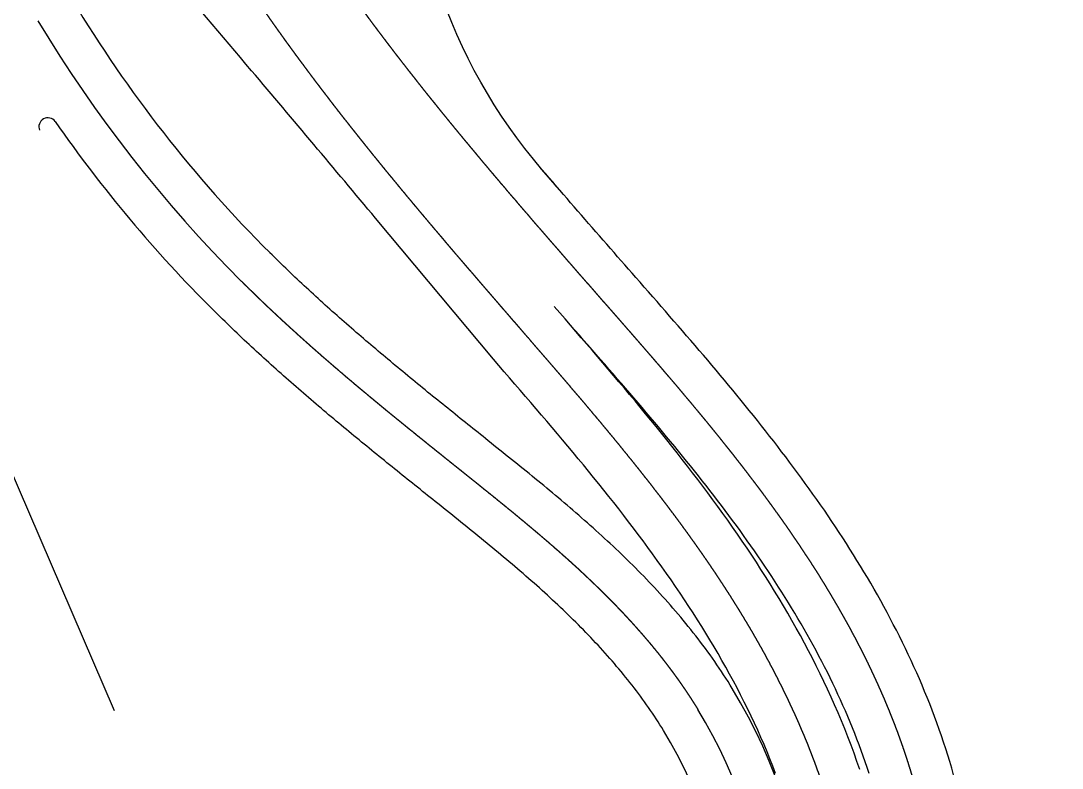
# Model space of a CAD drawing. Header units: millimetres. Extents: x 29316 to 52938, y 29851 to 35526.
# Drawn here: x 47542.3 to 47658.6, y 32932.5 to 33016 of the extents above; entities that cross this region are included whole.
import ezdxf

# ---------------------------------------------------------------- set-up
doc = ezdxf.new("R2010")
doc.units = ezdxf.units.MM
doc.header["$MEASUREMENT"] = 0
doc.linetypes.add('CENTER2', pattern=[1.125, 0.75, -0.125, 0.125, -0.125])
doc.layers.get('0').update_dxf_attribs({"linetype": 'CONTINUOUS'})
doc.layers.add('D-道路-车行道边线', color=5, linetype='CONTINUOUS')
doc.layers.add('道路中线_A', color=7, linetype='CONTINUOUS')

msp = doc.modelspace()

# ---------------------------------------------------------------- linework, layer by layer
at = {"color": 1, "linetype": 'CENTER2', "ltscale": 100}
msp.add_arc((47130.81, 31469.99), 1890.77, 47.02626, 82.75864, dxfattribs=at)
at = {"layer": 'D-道路-车行道边线'}
for points in [[(47602.67, 32996.87), (47600.47, 32999.43, -0.197576), (47585.92, 33043.45, -0.015537), (47587.34, 33057.34, -0.022217), (47588.61, 33064.45, 0.154325), (47586.03, 33094.97, 0.025289), (47583.84, 33099.61), (47566.33, 33138.29, 0.134381), (47544.67, 33164.43), (47514.45, 33186.69, -0.166708), (47498.53, 33209.69, -0.031962)], [(47595.04, 32978.22), (47581.89, 32993.97, 0.001545), (47568.04, 33010.46, 0.002237), (47547.79, 33034.18, -0.062643), (47527.68, 33064.49), (47507.73, 33108.96), (47485.08, 33159.44), (47483.12, 33164.62), (47490.08, 33167.25), (47489.28, 33174.07, 0.056733), (47485.35, 33190.94, 5.782762)]]:
    msp.add_lwpolyline(points, format="xyb", dxfattribs=at)
at = {"layer": 'D-道路-车行道边线', "flags": 128}
for points in [[(47610.95, 32987.37), (47610.54, 32987.83), (47610.14, 32988.29), (47609.73, 32988.76), (47609.33, 32989.22), (47608.92, 32989.68), (47608.52, 32990.15), (47608.11, 32990.61), (47607.71, 32991.07), (47607.3, 32991.54), (47606.9, 32992), (47606.49, 32992.46), (47606.09, 32992.93), (47605.68, 32993.39), (47605.28, 32993.85), (47604.88, 32994.32), (47604.48, 32994.78), (47604.07, 32995.25), (47603.67, 32995.71), (47603.27, 32996.17), (47602.87, 32996.64), (47602.47, 32997.1), (47602.07, 32997.57), (47601.67, 32998.03), (47601.27, 32998.5), (47600.87, 32998.96), (47600.47, 32999.43), (47600.24, 32999.7)], [(47594.46, 32969.12), (47594.17, 32969.35), (47593.89, 32969.58), (47593.61, 32969.8), (47593.33, 32970.03), (47593.04, 32970.26), (47592.76, 32970.48), (47592.48, 32970.71), (47592.2, 32970.93), (47591.91, 32971.16), (47591.63, 32971.39), (47591.35, 32971.61), (47591.07, 32971.84), (47590.79, 32972.07), (47590.5, 32972.29), (47590.22, 32972.52), (47589.94, 32972.75), (47589.66, 32972.97), (47589.38, 32973.2), (47589.1, 32973.43), (47588.82, 32973.65), (47588.54, 32973.88), (47588.26, 32974.11), (47587.98, 32974.33), (47587.7, 32974.56), (47587.42, 32974.79), (47587.14, 32975.02), (47586.86, 32975.24), (47586.58, 32975.47), (47586.31, 32975.7), (47586.03, 32975.93), (47585.75, 32976.16), (47585.47, 32976.38), (47585.2, 32976.61), (47584.92, 32976.84), (47584.64, 32977.07), (47584.37, 32977.3), (47584.09, 32977.53), (47583.82, 32977.76), (47583.54, 32977.99), (47583.27, 32978.22), (47582.99, 32978.45), (47582.72, 32978.68), (47582.44, 32978.91), (47582.17, 32979.14), (47581.9, 32979.37), (47581.62, 32979.6), (47581.35, 32979.83), (47581.08, 32980.06), (47580.81, 32980.29), (47580.54, 32980.53), (47580.27, 32980.76), (47580, 32980.99), (47579.73, 32981.22), (47579.46, 32981.46), (47579.19, 32981.69), (47578.92, 32981.93), (47578.65, 32982.16), (47578.38, 32982.39), (47578.12, 32982.63), (47577.85, 32982.86), (47577.58, 32983.1), (47577.32, 32983.34), (47577.05, 32983.57), (47576.79, 32983.81), (47576.52, 32984.05), (47576.26, 32984.28), (47575.99, 32984.52), (47575.73, 32984.76), (47575.47, 32985), (47575.21, 32985.24), (47574.95, 32985.48), (47574.69, 32985.72), (47574.43, 32985.96), (47574.17, 32986.2), (47573.91, 32986.44), (47573.65, 32986.68), (47573.39, 32986.92), (47573.13, 32987.17), (47572.88, 32987.41), (47572.62, 32987.65), (47572.36, 32987.9), (47572.11, 32988.14), (47571.86, 32988.39), (47571.6, 32988.63), (47571.35, 32988.88), (47571.1, 32989.12), (47570.85, 32989.37), (47570.59, 32989.62), (47570.34, 32989.87), (47570.09, 32990.11)], [(47646.23, 32932.53), (47646.02, 32933.26), (47645.79, 32933.99), (47645.56, 32934.71), (47645.33, 32935.43), (47645.09, 32936.15), (47644.84, 32936.87), (47644.58, 32937.58), (47644.32, 32938.29), (47644.05, 32939), (47643.78, 32939.71), (47643.5, 32940.41), (47643.21, 32941.11), (47642.92, 32941.8), (47642.62, 32942.5), (47642.32, 32943.19), (47642.01, 32943.87), (47641.7, 32944.56), (47641.38, 32945.24), (47641.06, 32945.92), (47640.73, 32946.59), (47640.4, 32947.27), (47640.06, 32947.94), (47639.71, 32948.6), (47639.37, 32949.27), (47639.01, 32949.93), (47638.66, 32950.59), (47638.3, 32951.24), (47637.93, 32951.89), (47637.56, 32952.54), (47637.19, 32953.19), (47636.81, 32953.83), (47636.43, 32954.47), (47636.04, 32955.11), (47635.65, 32955.74), (47635.26, 32956.38), (47634.87, 32957.01), (47634.47, 32957.63), (47634.07, 32958.26), (47633.66, 32958.88), (47633.25, 32959.5), (47632.84, 32960.11), (47632.42, 32960.73), (47632.01, 32961.34), (47631.59, 32961.94), (47631.16, 32962.55), (47630.74, 32963.15), (47630.31, 32963.75), (47629.88, 32964.35), (47629.44, 32964.95), (47629.01, 32965.54), (47628.57, 32966.13), (47628.13, 32966.72), (47627.69, 32967.31), (47627.24, 32967.89), (47626.8, 32968.48), (47626.35, 32969.06), (47625.9, 32969.64), (47625.45, 32970.21), (47624.99, 32970.79), (47624.54, 32971.36), (47624.08, 32971.93), (47623.62, 32972.5), (47623.16, 32973.07), (47622.7, 32973.63), (47622.24, 32974.2), (47621.78, 32974.76), (47621.31, 32975.32), (47620.85, 32975.88), (47620.38, 32976.44), (47619.91, 32976.99), (47619.45, 32977.55), (47618.98, 32978.1), (47618.51, 32978.66), (47618.04, 32979.21), (47617.57, 32979.76), (47617.1, 32980.31), (47616.62, 32980.85), (47616.15, 32981.4), (47615.68, 32981.95), (47615.21, 32982.49), (47614.73, 32983.04), (47614.26, 32983.58), (47613.79, 32984.12), (47613.32, 32984.66), (47612.84, 32985.21), (47612.37, 32985.75), (47611.9, 32986.29), (47611.42, 32986.83), (47610.95, 32987.37)], [(47635.97, 32932.37), (47635.65, 32933.29), (47635.32, 32934.21), (47634.99, 32935.11), (47634.64, 32936.02), (47634.28, 32936.92), (47633.92, 32937.82), (47633.54, 32938.71), (47633.16, 32939.59), (47632.76, 32940.47), (47632.36, 32941.35), (47631.95, 32942.22), (47631.53, 32943.09), (47631.11, 32943.95), (47630.67, 32944.81), (47630.23, 32945.66), (47629.78, 32946.51), (47629.33, 32947.35), (47628.86, 32948.19), (47628.39, 32949.03), (47627.92, 32949.85), (47627.44, 32950.68), (47626.95, 32951.5), (47626.45, 32952.31), (47625.95, 32953.13), (47625.44, 32953.93), (47624.93, 32954.73), (47624.42, 32955.53), (47623.89, 32956.33), (47623.37, 32957.11), (47622.83, 32957.9), (47622.3, 32958.68), (47621.76, 32959.46), (47621.21, 32960.23), (47620.66, 32961), (47620.11, 32961.77), (47619.55, 32962.53), (47618.99, 32963.29), (47618.43, 32964.04), (47617.86, 32964.79), (47617.29, 32965.54), (47616.72, 32966.28), (47616.14, 32967.02), (47615.57, 32967.76), (47614.98, 32968.5), (47614.4, 32969.23), (47613.82, 32969.96), (47613.23, 32970.69), (47612.64, 32971.41), (47612.05, 32972.13), (47611.45, 32972.85), (47610.86, 32973.57), (47610.26, 32974.28), (47609.67, 32975), (47609.07, 32975.71), (47608.47, 32976.41), (47607.87, 32977.12), (47607.27, 32977.83), (47606.66, 32978.53), (47606.06, 32979.23), (47605.46, 32979.93), (47604.86, 32980.63), (47604.25, 32981.33), (47603.65, 32982.03), (47603.05, 32982.72), (47602.45, 32983.42), (47601.84, 32984.12)], [(47588.83, 32962.1), (47588.55, 32962.32), (47588.27, 32962.55), (47587.98, 32962.78), (47587.7, 32963), (47587.42, 32963.23), (47587.13, 32963.46), (47586.85, 32963.69), (47586.56, 32963.91), (47586.28, 32964.14), (47586, 32964.37), (47585.71, 32964.6), (47585.43, 32964.83), (47585.14, 32965.05), (47584.86, 32965.28), (47584.58, 32965.51), (47584.29, 32965.74), (47584.01, 32965.97), (47583.72, 32966.2), (47583.44, 32966.43), (47583.16, 32966.66), (47582.87, 32966.89), (47582.59, 32967.12), (47582.3, 32967.35), (47582.02, 32967.58), (47581.74, 32967.81), (47581.45, 32968.04), (47581.17, 32968.27), (47580.89, 32968.51), (47580.6, 32968.74), (47580.32, 32968.97), (47580.04, 32969.2), (47579.75, 32969.44), (47579.47, 32969.67), (47579.19, 32969.9), (47578.9, 32970.14), (47578.62, 32970.37), (47578.34, 32970.61), (47578.05, 32970.84), (47577.77, 32971.08), (47577.49, 32971.31), (47577.21, 32971.55), (47576.93, 32971.79), (47576.64, 32972.02), (47576.36, 32972.26), (47576.08, 32972.5), (47575.8, 32972.74), (47575.52, 32972.97), (47575.24, 32973.21), (47574.96, 32973.45), (47574.68, 32973.69), (47574.4, 32973.93), (47574.12, 32974.17), (47573.84, 32974.42), (47573.56, 32974.66), (47573.28, 32974.9), (47573, 32975.14), (47572.72, 32975.39), (47572.45, 32975.63), (47572.17, 32975.87), (47571.89, 32976.12), (47571.61, 32976.36), (47571.34, 32976.61), (47571.06, 32976.86), (47570.78, 32977.1), (47570.51, 32977.35), (47570.23, 32977.6), (47569.96, 32977.85), (47569.68, 32978.1), (47569.41, 32978.35), (47569.13, 32978.6), (47568.86, 32978.85), (47568.58, 32979.1), (47568.31, 32979.35), (47568.04, 32979.61), (47567.77, 32979.86), (47567.5, 32980.11), (47567.22, 32980.37), (47566.95, 32980.62), (47566.68, 32980.88), (47566.41, 32981.14), (47566.14, 32981.39), (47565.87, 32981.65), (47565.6, 32981.91), (47565.34, 32982.17), (47565.07, 32982.43), (47564.8, 32982.69), (47564.54, 32982.95), (47564.27, 32983.21), (47564, 32983.48), (47563.74, 32983.74)], [(47637, 32931.95), (47636.79, 32932.6), (47636.57, 32933.24), (47636.35, 32933.87), (47636.12, 32934.51), (47635.89, 32935.14), (47635.65, 32935.78), (47635.4, 32936.41), (47635.15, 32937.04), (47634.9, 32937.67), (47634.63, 32938.29), (47634.37, 32938.92), (47634.09, 32939.54), (47633.82, 32940.16), (47633.53, 32940.78), (47633.24, 32941.4), (47632.95, 32942.01), (47632.65, 32942.63), (47632.35, 32943.24), (47632.04, 32943.85), (47631.73, 32944.46), (47631.41, 32945.06), (47631.09, 32945.67), (47630.76, 32946.27), (47630.43, 32946.87), (47630.09, 32947.47), (47629.75, 32948.06), (47629.41, 32948.66), (47629.06, 32949.25), (47628.71, 32949.84), (47628.35, 32950.43), (47627.99, 32951.02), (47627.63, 32951.61), (47627.26, 32952.19), (47626.89, 32952.77), (47626.52, 32953.36), (47626.14, 32953.94), (47625.76, 32954.51), (47625.37, 32955.09), (47624.98, 32955.66), (47624.59, 32956.24), (47624.2, 32956.81), (47623.8, 32957.38), (47623.4, 32957.94), (47622.99, 32958.51), (47622.59, 32959.07), (47622.18, 32959.64), (47621.76, 32960.2), (47621.35, 32960.76), (47620.93, 32961.32), (47620.51, 32961.88), (47620.09, 32962.43), (47619.66, 32962.99), (47619.23, 32963.54), (47618.8, 32964.1), (47618.37, 32964.65), (47617.94, 32965.2), (47617.5, 32965.75), (47617.06, 32966.3), (47616.62, 32966.85), (47616.18, 32967.39), (47615.73, 32967.94), (47615.29, 32968.49), (47614.84, 32969.03), (47614.39, 32969.57), (47613.94, 32970.12), (47613.48, 32970.66), (47613.03, 32971.2), (47612.57, 32971.74), (47612.11, 32972.28), (47611.66, 32972.82), (47611.2, 32973.36), (47610.73, 32973.9), (47610.27, 32974.44), (47609.81, 32974.98), (47609.34, 32975.52), (47608.88, 32976.05), (47608.41, 32976.59), (47607.94, 32977.13), (47607.48, 32977.67), (47607.01, 32978.21), (47606.54, 32978.74), (47606.07, 32979.28), (47605.6, 32979.82), (47605.12, 32980.36), (47604.65, 32980.9), (47604.18, 32981.44)], [(47626.57, 32931.94), (47626.25, 32932.75), (47625.93, 32933.56), (47625.61, 32934.36), (47625.27, 32935.17), (47624.92, 32935.97), (47624.56, 32936.76), (47624.2, 32937.56), (47623.83, 32938.35), (47623.45, 32939.14), (47623.06, 32939.92), (47622.66, 32940.71), (47622.26, 32941.49), (47621.85, 32942.26), (47621.43, 32943.04), (47621, 32943.81), (47620.57, 32944.57), (47620.13, 32945.34), (47619.69, 32946.1), (47619.23, 32946.86), (47618.78, 32947.62), (47618.31, 32948.37), (47617.84, 32949.12), (47617.36, 32949.87), (47616.88, 32950.61), (47616.39, 32951.35), (47615.9, 32952.09), (47615.4, 32952.83), (47614.9, 32953.56), (47614.39, 32954.29), (47613.87, 32955.02), (47613.35, 32955.75), (47612.83, 32956.47), (47612.3, 32957.2), (47611.77, 32957.92), (47611.23, 32958.64), (47610.69, 32959.35), (47610.15, 32960.07), (47609.6, 32960.78), (47609.05, 32961.49), (47608.49, 32962.2), (47607.93, 32962.9), (47607.37, 32963.61), (47606.81, 32964.31), (47606.24, 32965.01), (47605.67, 32965.72), (47605.1, 32966.42), (47604.52, 32967.11), (47603.94, 32967.81), (47603.36, 32968.51), (47602.78, 32969.2), (47602.19, 32969.9), (47601.6, 32970.59), (47601.01, 32971.29), (47600.42, 32971.98), (47599.83, 32972.68), (47599.23, 32973.37), (47598.64, 32974.06), (47598.04, 32974.75), (47597.44, 32975.45), (47596.84, 32976.14), (47596.24, 32976.83), (47595.64, 32977.53), (47595.04, 32978.22)], [(47621.72, 32941.43), (47621.49, 32941.81), (47621.25, 32942.2), (47621.01, 32942.58), (47620.76, 32942.95), (47620.51, 32943.33), (47620.26, 32943.7), (47620.01, 32944.07), (47619.76, 32944.44), (47619.5, 32944.81), (47619.24, 32945.18), (47618.98, 32945.54), (47618.72, 32945.9), (47618.45, 32946.26), (47618.18, 32946.61), (47617.91, 32946.97), (47617.64, 32947.32), (47617.36, 32947.67), (47617.09, 32948.02), (47616.81, 32948.37), (47616.53, 32948.71), (47616.25, 32949.05), (47615.96, 32949.4), (47615.68, 32949.73), (47615.39, 32950.07), (47615.1, 32950.41), (47614.81, 32950.74), (47614.52, 32951.07), (47614.23, 32951.4), (47613.93, 32951.73), (47613.64, 32952.05), (47613.34, 32952.37), (47613.04, 32952.7), (47612.74, 32953.02), (47612.44, 32953.33), (47612.13, 32953.65), (47611.83, 32953.97), (47611.52, 32954.28), (47611.22, 32954.59), (47610.91, 32954.9), (47610.6, 32955.21), (47610.29, 32955.52), (47609.98, 32955.82), (47609.67, 32956.12), (47609.36, 32956.43), (47609.04, 32956.73), (47608.73, 32957.03), (47608.41, 32957.32), (47608.1, 32957.62), (47607.78, 32957.91), (47607.46, 32958.21), (47607.14, 32958.5), (47606.82, 32958.79), (47606.5, 32959.08), (47606.18, 32959.37), (47605.86, 32959.65), (47605.54, 32959.94), (47605.22, 32960.22), (47604.9, 32960.51), (47604.57, 32960.79), (47604.25, 32961.07), (47603.93, 32961.35), (47603.6, 32961.63), (47603.28, 32961.91), (47602.95, 32962.18), (47602.63, 32962.46), (47602.3, 32962.73), (47601.97, 32963.01), (47601.65, 32963.28), (47601.32, 32963.55), (47601, 32963.83), (47600.67, 32964.1), (47600.34, 32964.37), (47600.01, 32964.64), (47599.69, 32964.9), (47599.36, 32965.17), (47599.03, 32965.44), (47598.7, 32965.7), (47598.38, 32965.97), (47598.05, 32966.24), (47597.72, 32966.5), (47597.4, 32966.76), (47597.07, 32967.03), (47596.74, 32967.29), (47596.41, 32967.55), (47596.09, 32967.82), (47595.76, 32968.08), (47595.44, 32968.34), (47595.11, 32968.6), (47594.78, 32968.86), (47594.46, 32969.12)], [(47614.04, 32936.74), (47613.84, 32937.06), (47613.64, 32937.39), (47613.43, 32937.71), (47613.23, 32938.03), (47613.02, 32938.35), (47612.8, 32938.67), (47612.59, 32938.99), (47612.37, 32939.31), (47612.15, 32939.62), (47611.92, 32939.94), (47611.7, 32940.25), (47611.47, 32940.56), (47611.24, 32940.87), (47611.01, 32941.18), (47610.77, 32941.49), (47610.53, 32941.8), (47610.29, 32942.1), (47610.05, 32942.41), (47609.81, 32942.71), (47609.56, 32943.01), (47609.32, 32943.32), (47609.07, 32943.62), (47608.81, 32943.91), (47608.56, 32944.21), (47608.3, 32944.51), (47608.05, 32944.8), (47607.79, 32945.1), (47607.53, 32945.39), (47607.26, 32945.68), (47607, 32945.97), (47606.73, 32946.26), (47606.46, 32946.55), (47606.19, 32946.84), (47605.92, 32947.13), (47605.65, 32947.41), (47605.37, 32947.7), (47605.1, 32947.98), (47604.82, 32948.26), (47604.54, 32948.55), (47604.26, 32948.83), (47603.97, 32949.11), (47603.69, 32949.38), (47603.4, 32949.66), (47603.12, 32949.94), (47602.83, 32950.22), (47602.54, 32950.49), (47602.25, 32950.77), (47601.96, 32951.04), (47601.66, 32951.31), (47601.37, 32951.58), (47601.07, 32951.86), (47600.78, 32952.13), (47600.48, 32952.4), (47600.18, 32952.67), (47599.88, 32952.93), (47599.58, 32953.2), (47599.27, 32953.47), (47598.97, 32953.74), (47598.66, 32954), (47598.36, 32954.27), (47598.05, 32954.53), (47597.74, 32954.8), (47597.43, 32955.06), (47597.13, 32955.32), (47596.81, 32955.59), (47596.5, 32955.85), (47596.19, 32956.11), (47595.88, 32956.37), (47595.56, 32956.64), (47595.25, 32956.9), (47594.93, 32957.16), (47594.62, 32957.42), (47594.3, 32957.68), (47593.98, 32957.94), (47593.67, 32958.2), (47593.35, 32958.46), (47593.03, 32958.72), (47592.71, 32958.98), (47592.39, 32959.24), (47592.07, 32959.5), (47591.75, 32959.76), (47591.42, 32960.02), (47591.1, 32960.28), (47590.78, 32960.54), (47590.46, 32960.8), (47590.13, 32961.06), (47589.81, 32961.32), (47589.48, 32961.58), (47589.16, 32961.84), (47588.83, 32962.1)]]:
    msp.add_lwpolyline(points, dxfattribs=at)
at = {"layer": 'D-道路-车行道边线'}
for centre, radius, start, end in [((47672.84, 33093.13), 145.5, 210.9312, 225.0765), ((47545.28, 33004.2), 1, 34.883, 203.2946), ((47672.84, 33093.13), 154.5, 214.883, 225.0765), ((47571.8, 32910.94), 58.5, 334.9052, 31.4148), ((47571.8, 32910.94), 49.5, 334.9052, 31.4148), ((47571.8, 32910.94), 77.5, 5.2517, 16.1769)]:
    msp.add_arc(centre, radius, start, end, dxfattribs=at)
at = {"layer": '道路中线_A', "color": 6, "linetype": 'CENTER2', "ltscale": 100}
msp.add_line((47434.05, 33214.51), (47621.96, 32778.07), dxfattribs=at)
at = {"layer": '道路中线_A', "color": 6, "linetype": 'CENTER2', "ltscale": 100, "flags": 128}
for points in [[(47573.46, 33027.32, -0.000398), (47573.63, 33027.07, -0.000396), (47573.79, 33026.81, -0.000393), (47573.96, 33026.56, -0.000391), (47574.13, 33026.3, -0.000389), (47574.29, 33026.05, -0.000387), (47574.46, 33025.79, -0.000385), (47574.63, 33025.54, -0.000382), (47574.8, 33025.29, -0.00038), (47574.97, 33025.03, -0.000378), (47575.14, 33024.78, -0.000376), (47575.31, 33024.53, -0.000374), (47575.48, 33024.27, -0.000371), (47575.65, 33024.02, -0.000369), (47575.82, 33023.77, -0.000367), (47575.99, 33023.52, -0.000365), (47576.17, 33023.27, -0.000362), (47576.34, 33023.01, -0.00036), (47576.51, 33022.76, -0.000358), (47576.68, 33022.51, -0.000356), (47576.86, 33022.26, -0.000354), (47577.03, 33022.01, -0.000351), (47577.2, 33021.76, -0.000349), (47577.38, 33021.51, -0.000347), (47577.55, 33021.26, -0.000345), (47577.73, 33021.01, -0.000342), (47577.9, 33020.76, -0.00034), (47578.08, 33020.51, -0.000338), (47578.26, 33020.26, -0.000336), (47578.43, 33020.02, -0.000334), (47578.61, 33019.77, -0.000331), (47578.79, 33019.52, -0.000329), (47578.96, 33019.27, -0.000327), (47579.14, 33019.02, -0.000325), (47579.32, 33018.78, -0.000323), (47579.5, 33018.53, -0.00032), (47579.68, 33018.28, -0.000318), (47579.86, 33018.04, -0.000316), (47580.04, 33017.79, -0.000314), (47580.22, 33017.54, -0.000311), (47580.4, 33017.3, -0.000309), (47580.58, 33017.05, -0.000307), (47580.76, 33016.81, -0.000305), (47580.94, 33016.56, -0.000303), (47581.12, 33016.32, -0.0003), (47581.3, 33016.07, -0.000298), (47581.48, 33015.83, -0.000296), (47581.66, 33015.58, -0.000294), (47581.85, 33015.34, -0.000292), (47582.03, 33015.09, -0.000289), (47582.21, 33014.85, -0.000287), (47582.4, 33014.61, -0.000285), (47582.58, 33014.36, -0.000283), (47582.76, 33014.12, -0.00028), (47582.95, 33013.88, -0.000278), (47583.13, 33013.63, -0.000276), (47583.32, 33013.39, -0.000274), (47583.5, 33013.15, -0.000272), (47583.69, 33012.91, -0.000269), (47583.87, 33012.66, -0.000267), (47584.06, 33012.42, -0.000265), (47584.24, 33012.18, -0.000263), (47584.43, 33011.94, -0.00026), (47584.62, 33011.7, -0.000258), (47584.8, 33011.46, -0.000256), (47584.99, 33011.22, -0.000254), (47585.18, 33010.98, -0.000252), (47585.36, 33010.74, -0.000249), (47585.55, 33010.5, -0.000247), (47585.74, 33010.26, -0.000245), (47585.93, 33010.02, -0.000243), (47586.12, 33009.78, -0.000241), (47586.31, 33009.54, -0.000238), (47586.49, 33009.3, -0.000236), (47586.68, 33009.06, -0.000234), (47586.87, 33008.82, -0.000232), (47587.06, 33008.58, -0.000229), (47587.25, 33008.34, -0.000227), (47587.44, 33008.1, -0.000225), (47587.63, 33007.86, -0.000223), (47587.82, 33007.63, -0.000221), (47588.01, 33007.39, -0.000218), (47588.2, 33007.15, -0.000216), (47588.4, 33006.91, -0.000214), (47588.59, 33006.68, -0.000212), (47588.78, 33006.44, -0.000209), (47588.97, 33006.2, -0.000207), (47589.16, 33005.96, -0.000205), (47589.35, 33005.73, -0.000203), (47589.55, 33005.49, -0.000201), (47589.74, 33005.25, -0.000198), (47589.93, 33005.02, -0.000196), (47590.12, 33004.78, -0.000194), (47590.32, 33004.55, -0.000192), (47590.51, 33004.31, -0.00019), (47590.7, 33004.07, -0.000187), (47590.9, 33003.84, -0.000185), (47591.09, 33003.6, -0.000183), (47591.28, 33003.37, -0.000181), (47591.48, 33003.13, -0.000178), (47591.67, 33002.9, -0.000176), (47591.87, 33002.66, -0.000174), (47592.06, 33002.43, -0.000172), (47592.26, 33002.19, -0.00017), (47592.45, 33001.96, -0.000167), (47592.65, 33001.73, -0.000165), (47592.84, 33001.49, -0.000163), (47593.04, 33001.26, -0.000161), (47593.23, 33001.02, -0.000158), (47593.43, 33000.79, -0.000156), (47593.62, 33000.56, -0.000154), (47593.82, 33000.32, -0.000152), (47594.01, 33000.09, -0.00015), (47594.21, 32999.86, -0.000147), (47594.41, 32999.62, -0.000145), (47594.6, 32999.39, -0.000143), (47594.8, 32999.16, -0.000141), (47595, 32998.92, -0.000139), (47595.19, 32998.69, -0.000136), (47595.39, 32998.46, -0.000134), (47595.59, 32998.23, -0.000132), (47595.78, 32997.99, -0.00013), (47595.98, 32997.76, -0.000127), (47596.18, 32997.53, -0.000125), (47596.38, 32997.3, -0.000123), (47596.57, 32997.06, -0.000121), (47596.77, 32996.83, -0.000119), (47596.97, 32996.6, -0.000116), (47597.17, 32996.37, -0.000114), (47597.37, 32996.14, -0.000112), (47597.57, 32995.91, -0.00011), (47597.76, 32995.67, -0.000108), (47597.96, 32995.44, -0.000105), (47598.16, 32995.21, -0.000103), (47598.36, 32994.98, -0.000101), (47598.56, 32994.75, -0.000099), (47598.76, 32994.52, -0.000096), (47598.96, 32994.29, -0.000094), (47599.15, 32994.06, -0.000092), (47599.35, 32993.82, -0.00009), (47599.55, 32993.59, -0.000088), (47599.75, 32993.36, -0.000085), (47599.95, 32993.13, -0.000083), (47600.15, 32992.9, -0.000081), (47600.35, 32992.67, -0.000079), (47600.55, 32992.44, -0.000076), (47600.75, 32992.21, -0.000074), (47600.95, 32991.98, -0.000072), (47601.15, 32991.75, -0.00007), (47601.35, 32991.52, -0.000068), (47601.55, 32991.29, -0.000065), (47601.75, 32991.06, -0.000063), (47601.95, 32990.83, -0.000061), (47602.15, 32990.6, -0.000059), (47602.35, 32990.37, -0.000057), (47602.55, 32990.14, -0.000054), (47602.75, 32989.91, -0.000052), (47602.95, 32989.68, -0.00005), (47603.15, 32989.45, -0.000048), (47603.35, 32989.22, -0.000045), (47603.55, 32988.99, -0.000043), (47603.75, 32988.76, -0.000041), (47603.95, 32988.53, -0.000039), (47604.15, 32988.3, -0.000037), (47604.35, 32988.07, -0.000034), (47604.55, 32987.84, -0.000032), (47604.75, 32987.61, -0.00003), (47604.96, 32987.38, -0.000028), (47605.16, 32987.15, -0.000025), (47605.36, 32986.92, -0.000023), (47605.56, 32986.7, -0.000021), (47605.76, 32986.47, -0.000019), (47605.96, 32986.24, -0.000017), (47606.16, 32986.01, -0.000014), (47606.36, 32985.78, -0.000012), (47606.56, 32985.55, -0.00001), (47606.76, 32985.32, -0.000008), (47606.96, 32985.09, -0.000006), (47607.16, 32984.86, -0.000003), (47607.36, 32984.63, -0.000001), (47607.57, 32984.4)], [(47567.4, 33020.16, -0.000345), (47567.56, 33019.93, -0.000343), (47567.71, 33019.7, -0.000342), (47567.87, 33019.47, -0.00034), (47568.02, 33019.24, -0.000338), (47568.18, 33019.01, -0.000336), (47568.33, 33018.78, -0.000334), (47568.49, 33018.55, -0.000332), (47568.64, 33018.32, -0.00033), (47568.8, 33018.09, -0.000328), (47568.96, 33017.86, -0.000326), (47569.12, 33017.64, -0.000324), (47569.27, 33017.41, -0.000322), (47569.43, 33017.18, -0.00032), (47569.59, 33016.95, -0.000318), (47569.75, 33016.73, -0.000316), (47569.91, 33016.5, -0.000315), (47570.06, 33016.27, -0.000313), (47570.22, 33016.05, -0.000311), (47570.38, 33015.82, -0.000309), (47570.54, 33015.59, -0.000307), (47570.7, 33015.37, -0.000305), (47570.86, 33015.14, -0.000303), (47571.02, 33014.91, -0.000301), (47571.19, 33014.69, -0.000299), (47571.35, 33014.46, -0.000297), (47571.51, 33014.24, -0.000295), (47571.67, 33014.01, -0.000293), (47571.83, 33013.79, -0.000291), (47571.99, 33013.56, -0.00029), (47572.16, 33013.34, -0.000288), (47572.32, 33013.12, -0.000286), (47572.48, 33012.89, -0.000284), (47572.65, 33012.67, -0.000282), (47572.81, 33012.44, -0.00028), (47572.97, 33012.22, -0.000278), (47573.14, 33012, -0.000276), (47573.3, 33011.77, -0.000274), (47573.47, 33011.55, -0.000272), (47573.63, 33011.33, -0.00027), (47573.8, 33011.11, -0.000268), (47573.96, 33010.88, -0.000266), (47574.13, 33010.66, -0.000265), (47574.29, 33010.44, -0.000263), (47574.46, 33010.22, -0.000261), (47574.62, 33010, -0.000259), (47574.79, 33009.77, -0.000257), (47574.96, 33009.55, -0.000255), (47575.12, 33009.33, -0.000253), (47575.29, 33009.11, -0.000251), (47575.46, 33008.89, -0.000249), (47575.63, 33008.67, -0.000247), (47575.79, 33008.45, -0.000245), (47575.96, 33008.23, -0.000243), (47576.13, 33008.01, -0.000241), (47576.3, 33007.79, -0.00024), (47576.47, 33007.57, -0.000238), (47576.64, 33007.35, -0.000236), (47576.8, 33007.13, -0.000234), (47576.97, 33006.91, -0.000232), (47577.14, 33006.69, -0.00023), (47577.31, 33006.47, -0.000228), (47577.48, 33006.25, -0.000226), (47577.65, 33006.03, -0.000224), (47577.82, 33005.82, -0.000222), (47577.99, 33005.6, -0.00022), (47578.16, 33005.38, -0.000218), (47578.33, 33005.16, -0.000216), (47578.51, 33004.94, -0.000215), (47578.68, 33004.73, -0.000213), (47578.85, 33004.51, -0.000211), (47579.02, 33004.29, -0.000209), (47579.19, 33004.07, -0.000207), (47579.36, 33003.86, -0.000205), (47579.54, 33003.64, -0.000203), (47579.71, 33003.42, -0.000201), (47579.88, 33003.2, -0.000199), (47580.05, 33002.99, -0.000197), (47580.23, 33002.77, -0.000195), (47580.4, 33002.55, -0.000193), (47580.57, 33002.34, -0.000191), (47580.75, 33002.12, -0.00019), (47580.92, 33001.91, -0.000188), (47581.09, 33001.69, -0.000186), (47581.27, 33001.47, -0.000184), (47581.44, 33001.26, -0.000182), (47581.61, 33001.04, -0.00018), (47581.79, 33000.83, -0.000178), (47581.96, 33000.61, -0.000176), (47582.14, 33000.4, -0.000174), (47582.31, 33000.18, -0.000172), (47582.49, 32999.97, -0.00017), (47582.66, 32999.75, -0.000168), (47582.84, 32999.54, -0.000166), (47583.01, 32999.32, -0.000165), (47583.19, 32999.11, -0.000163), (47583.36, 32998.89, -0.000161), (47583.54, 32998.68, -0.000159), (47583.72, 32998.47, -0.000157), (47583.89, 32998.25, -0.000155), (47584.07, 32998.04, -0.000153), (47584.24, 32997.83, -0.000151), (47584.42, 32997.61, -0.000149), (47584.6, 32997.4, -0.000147), (47584.77, 32997.18, -0.000145), (47584.95, 32996.97, -0.000143), (47585.13, 32996.76, -0.000141), (47585.3, 32996.54, -0.000139), (47585.48, 32996.33, -0.000138), (47585.66, 32996.12, -0.000136), (47585.84, 32995.91, -0.000134), (47586.01, 32995.69, -0.000132), (47586.19, 32995.48, -0.00013), (47586.37, 32995.27, -0.000128), (47586.55, 32995.06, -0.000126), (47586.72, 32994.84, -0.000124), (47586.9, 32994.63, -0.000122), (47587.08, 32994.42, -0.00012), (47587.26, 32994.21, -0.000118), (47587.44, 32993.99, -0.000116), (47587.62, 32993.78, -0.000114), (47587.79, 32993.57, -0.000113), (47587.97, 32993.36, -0.000111), (47588.15, 32993.15, -0.000109), (47588.33, 32992.94, -0.000107), (47588.51, 32992.72, -0.000105), (47588.69, 32992.51, -0.000103), (47588.87, 32992.3, -0.000101), (47589.05, 32992.09, -0.000099), (47589.23, 32991.88, -0.000097), (47589.41, 32991.67, -0.000095), (47589.58, 32991.46, -0.000093), (47589.76, 32991.25, -0.000091), (47589.94, 32991.03, -0.000089), (47590.12, 32990.82, -0.000088), (47590.3, 32990.61, -0.000086), (47590.48, 32990.4, -0.000084), (47590.66, 32990.19, -0.000082), (47590.84, 32989.98, -0.00008), (47591.02, 32989.77, -0.000078), (47591.2, 32989.56, -0.000076), (47591.38, 32989.35, -0.000074), (47591.56, 32989.14, -0.000072), (47591.74, 32988.93, -0.00007), (47591.92, 32988.72, -0.000068), (47592.1, 32988.51, -0.000066), (47592.28, 32988.3, -0.000064), (47592.47, 32988.09, -0.000063), (47592.65, 32987.88, -0.000061), (47592.83, 32987.67, -0.000059), (47593.01, 32987.46, -0.000057), (47593.19, 32987.25, -0.000055), (47593.37, 32987.04, -0.000053), (47593.55, 32986.83, -0.000051), (47593.73, 32986.62, -0.000049), (47593.91, 32986.41, -0.000047), (47594.09, 32986.2, -0.000045), (47594.27, 32985.99, -0.000043), (47594.45, 32985.78, -0.000041), (47594.64, 32985.57, -0.000039), (47594.82, 32985.36, -0.000038), (47595, 32985.15, -0.000036), (47595.18, 32984.94, -0.000034), (47595.36, 32984.73, -0.000032), (47595.54, 32984.52, -0.00003), (47595.72, 32984.31, -0.000028), (47595.9, 32984.1, -0.000026), (47596.08, 32983.89, -0.000024), (47596.27, 32983.68, -0.000022), (47596.45, 32983.47, -0.00002), (47596.63, 32983.26, -0.000018), (47596.81, 32983.05, -0.000016), (47596.99, 32982.84, -0.000014), (47597.17, 32982.63, -0.000013), (47597.35, 32982.43, -0.000011), (47597.54, 32982.22, -0.000009), (47597.72, 32982.01, -0.000007), (47597.9, 32981.8, -0.000005), (47598.08, 32981.59, -0.000003), (47598.26, 32981.38, -0.000001), (47598.44, 32981.17)], [(47566.92, 32986.93, -0.000302), (47567.05, 32986.8, -0.0003), (47567.17, 32986.67, -0.000298), (47567.3, 32986.54, -0.000297), (47567.43, 32986.42, -0.000295), (47567.56, 32986.29, -0.000293), (47567.69, 32986.16, -0.000292), (47567.82, 32986.03, -0.00029), (47567.95, 32985.91, -0.000288), (47568.08, 32985.78, -0.000287), (47568.21, 32985.65, -0.000285), (47568.34, 32985.53, -0.000283), (47568.47, 32985.4, -0.000281), (47568.6, 32985.27, -0.00028), (47568.73, 32985.15, -0.000278), (47568.86, 32985.02, -0.000276), (47568.99, 32984.9, -0.000275), (47569.12, 32984.77, -0.000273), (47569.25, 32984.64, -0.000271), (47569.38, 32984.52, -0.00027), (47569.52, 32984.39, -0.000268), (47569.65, 32984.27, -0.000266), (47569.78, 32984.14, -0.000265), (47569.91, 32984.02, -0.000263), (47570.04, 32983.89, -0.000261), (47570.17, 32983.77, -0.00026), (47570.31, 32983.65, -0.000258), (47570.44, 32983.52, -0.000256), (47570.57, 32983.4, -0.000255), (47570.7, 32983.27, -0.000253), (47570.84, 32983.15, -0.000251), (47570.97, 32983.03, -0.00025), (47571.1, 32982.9, -0.000248), (47571.24, 32982.78, -0.000246), (47571.37, 32982.66, -0.000244), (47571.5, 32982.53, -0.000243), (47571.64, 32982.41, -0.000241), (47571.77, 32982.29, -0.000239), (47571.9, 32982.16, -0.000238), (47572.04, 32982.04, -0.000236), (47572.17, 32981.92, -0.000234), (47572.3, 32981.8, -0.000233), (47572.44, 32981.67, -0.000231), (47572.57, 32981.55, -0.000229), (47572.71, 32981.43, -0.000228), (47572.84, 32981.31, -0.000226), (47572.98, 32981.19, -0.000224), (47573.11, 32981.06, -0.000223), (47573.24, 32980.94, -0.000221), (47573.38, 32980.82, -0.000219), (47573.51, 32980.7, -0.000218), (47573.65, 32980.58, -0.000216), (47573.78, 32980.46, -0.000214), (47573.92, 32980.34, -0.000213), (47574.06, 32980.21, -0.000211), (47574.19, 32980.09, -0.000209), (47574.33, 32979.97, -0.000208), (47574.46, 32979.85, -0.000206), (47574.6, 32979.73, -0.000204), (47574.73, 32979.61, -0.000202), (47574.87, 32979.49, -0.000201), (47575.01, 32979.37, -0.000199), (47575.14, 32979.25, -0.000197), (47575.28, 32979.13, -0.000196), (47575.41, 32979.01, -0.000194), (47575.55, 32978.89, -0.000192), (47575.69, 32978.77, -0.000191), (47575.82, 32978.65, -0.000189), (47575.96, 32978.53, -0.000187), (47576.1, 32978.41, -0.000186), (47576.23, 32978.3, -0.000184), (47576.37, 32978.18, -0.000182), (47576.51, 32978.06, -0.000181), (47576.65, 32977.94, -0.000179), (47576.78, 32977.82, -0.000177), (47576.92, 32977.7, -0.000176), (47577.06, 32977.58, -0.000174), (47577.19, 32977.46, -0.000172), (47577.33, 32977.35, -0.000171), (47577.47, 32977.23, -0.000169), (47577.61, 32977.11, -0.000167), (47577.75, 32976.99, -0.000166), (47577.88, 32976.87, -0.000164), (47578.02, 32976.76, -0.000162), (47578.16, 32976.64, -0.00016), (47578.3, 32976.52, -0.000159), (47578.44, 32976.4, -0.000157), (47578.57, 32976.28, -0.000155), (47578.71, 32976.17, -0.000154), (47578.85, 32976.05, -0.000152), (47578.99, 32975.93, -0.00015), (47579.13, 32975.82, -0.000149), (47579.27, 32975.7, -0.000147), (47579.41, 32975.58, -0.000145), (47579.54, 32975.46, -0.000144), (47579.68, 32975.35, -0.000142), (47579.82, 32975.23, -0.00014), (47579.96, 32975.11, -0.000139), (47580.1, 32975, -0.000137), (47580.24, 32974.88, -0.000135), (47580.38, 32974.76, -0.000134), (47580.52, 32974.65, -0.000132), (47580.66, 32974.53, -0.00013), (47580.8, 32974.42, -0.000129), (47580.94, 32974.3, -0.000127), (47581.07, 32974.18, -0.000125), (47581.21, 32974.07, -0.000124), (47581.35, 32973.95, -0.000122), (47581.49, 32973.84, -0.00012), (47581.63, 32973.72, -0.000118), (47581.77, 32973.6, -0.000117), (47581.91, 32973.49, -0.000115), (47582.05, 32973.37, -0.000113), (47582.19, 32973.26, -0.000112), (47582.33, 32973.14, -0.00011), (47582.47, 32973.03, -0.000108), (47582.61, 32972.91, -0.000107), (47582.75, 32972.79, -0.000105), (47582.89, 32972.68, -0.000103), (47583.03, 32972.56, -0.000102), (47583.17, 32972.45, -0.0001), (47583.31, 32972.33, -0.000098), (47583.45, 32972.22, -0.000097), (47583.59, 32972.1, -0.000095), (47583.73, 32971.99, -0.000093), (47583.88, 32971.87, -0.000092), (47584.02, 32971.76, -0.00009), (47584.16, 32971.64, -0.000088), (47584.3, 32971.53, -0.000087), (47584.44, 32971.41, -0.000085), (47584.58, 32971.3, -0.000083), (47584.72, 32971.19, -0.000081), (47584.86, 32971.07, -0.00008), (47585, 32970.96, -0.000078), (47585.14, 32970.84, -0.000076), (47585.28, 32970.73, -0.000075), (47585.42, 32970.61, -0.000073), (47585.56, 32970.5, -0.000071), (47585.71, 32970.38, -0.00007), (47585.85, 32970.27, -0.000068), (47585.99, 32970.16, -0.000066), (47586.13, 32970.04, -0.000065), (47586.27, 32969.93, -0.000063), (47586.41, 32969.81, -0.000061), (47586.55, 32969.7, -0.00006), (47586.69, 32969.59, -0.000058), (47586.83, 32969.47, -0.000056), (47586.98, 32969.36, -0.000055), (47587.12, 32969.24, -0.000053), (47587.26, 32969.13, -0.000051), (47587.4, 32969.02, -0.00005), (47587.54, 32968.9, -0.000048), (47587.68, 32968.79, -0.000046), (47587.82, 32968.67, -0.000045), (47587.96, 32968.56, -0.000043), (47588.11, 32968.45, -0.000041), (47588.25, 32968.33, -0.000039), (47588.39, 32968.22, -0.000038), (47588.53, 32968.11, -0.000036), (47588.67, 32967.99, -0.000034), (47588.81, 32967.88, -0.000033), (47588.95, 32967.77, -0.000031), (47589.1, 32967.65, -0.000029), (47589.24, 32967.54, -0.000028), (47589.38, 32967.42, -0.000026), (47589.52, 32967.31, -0.000024), (47589.66, 32967.2, -0.000023), (47589.8, 32967.08, -0.000021), (47589.95, 32966.97, -0.000019), (47590.09, 32966.86, -0.000018), (47590.23, 32966.74, -0.000016), (47590.37, 32966.63, -0.000014), (47590.51, 32966.52, -0.000013), (47590.65, 32966.4, -0.000011), (47590.8, 32966.29, -0.000009), (47590.94, 32966.18, -0.000008), (47591.08, 32966.06, -0.000006), (47591.22, 32965.95, -0.000004), (47591.36, 32965.84, -0.000003), (47591.5, 32965.72, -0.000001), (47591.65, 32965.61)], [(47607.57, 32984.4, 0.000003), (47607.8, 32984.14, 0.00001), (47608.03, 32983.87, 0.000017), (47608.27, 32983.6, 0.000024), (47608.5, 32983.34, 0.00003), (47608.73, 32983.07, 0.000037), (47608.97, 32982.8, 0.000044), (47609.2, 32982.54, 0.000051), (47609.43, 32982.27, 0.000057), (47609.67, 32982, 0.000064), (47609.9, 32981.73, 0.000071), (47610.13, 32981.47, 0.000078), (47610.37, 32981.2, 0.000084), (47610.6, 32980.93, 0.000091), (47610.83, 32980.67, 0.000098), (47611.06, 32980.4, 0.000105), (47611.3, 32980.13, 0.000111), (47611.53, 32979.86, 0.000118), (47611.76, 32979.6, 0.000125), (47611.99, 32979.33, 0.000132), (47612.23, 32979.06, 0.000138), (47612.46, 32978.79, 0.000145), (47612.69, 32978.53, 0.000152), (47612.92, 32978.26, 0.000158), (47613.15, 32977.99, 0.000165), (47613.39, 32977.72, 0.000172), (47613.62, 32977.45, 0.000179), (47613.85, 32977.18, 0.000185), (47614.08, 32976.91, 0.000192), (47614.31, 32976.64, 0.000199), (47614.54, 32976.37, 0.000206), (47614.77, 32976.11, 0.000212), (47615, 32975.84, 0.000219), (47615.23, 32975.57, 0.000226), (47615.46, 32975.3, 0.000233), (47615.69, 32975.03, 0.000239), (47615.92, 32974.75, 0.000246), (47616.15, 32974.48, 0.000253), (47616.37, 32974.21, 0.00026), (47616.6, 32973.94, 0.000266), (47616.83, 32973.67, 0.000273), (47617.06, 32973.4, 0.00028), (47617.28, 32973.13, 0.000287), (47617.51, 32972.85, 0.000293), (47617.74, 32972.58, 0.0003), (47617.96, 32972.31, 0.000307), (47618.19, 32972.04, 0.000314), (47618.42, 32971.76, 0.00032), (47618.64, 32971.49, 0.000327), (47618.87, 32971.22, 0.000334), (47619.09, 32970.94, 0.000341), (47619.32, 32970.67, 0.000347), (47619.54, 32970.39, 0.000354), (47619.76, 32970.12, 0.000361), (47619.99, 32969.84, 0.000368), (47620.21, 32969.57, 0.000374), (47620.43, 32969.29, 0.000381), (47620.65, 32969.01, 0.000388), (47620.87, 32968.74, 0.000395), (47621.09, 32968.46, 0.000401), (47621.32, 32968.18, 0.000408), (47621.54, 32967.9, 0.000415), (47621.76, 32967.63, 0.000421), (47621.97, 32967.35, 0.000428), (47622.19, 32967.07, 0.000435), (47622.41, 32966.79, 0.000442), (47622.63, 32966.51, 0.000448), (47622.85, 32966.23, 0.000455), (47623.06, 32965.95, 0.000462), (47623.28, 32965.67, 0.000469), (47623.49, 32965.39, 0.000475), (47623.71, 32965.1, 0.000482), (47623.92, 32964.82, 0.000489), (47624.14, 32964.54, 0.000496), (47624.35, 32964.26, 0.000502), (47624.57, 32963.97, 0.000509), (47624.78, 32963.69, 0.000516), (47624.99, 32963.41, 0.000523), (47625.2, 32963.12, 0.000529), (47625.41, 32962.84, 0.000536), (47625.62, 32962.55, 0.000543), (47625.83, 32962.26, 0.00055), (47626.04, 32961.98, 0.000556), (47626.25, 32961.69, 0.000563), (47626.45, 32961.4, 0.00057), (47626.66, 32961.12, 0.000577), (47626.87, 32960.83, 0.000583), (47627.07, 32960.54, 0.00059), (47627.28, 32960.25, 0.000597), (47627.48, 32959.96, 0.000604), (47627.69, 32959.67, 0.00061), (47627.89, 32959.38, 0.000617), (47628.09, 32959.09, 0.000624), (47628.29, 32958.8, 0.000631), (47628.49, 32958.5, 0.000637), (47628.69, 32958.21, 0.000644), (47628.89, 32957.92, 0.000651), (47629.09, 32957.62, 0.000658), (47629.29, 32957.33, 0.000664), (47629.48, 32957.03, 0.000671), (47629.68, 32956.74, 0.000678), (47629.87, 32956.44, 0.000684), (47630.07, 32956.15, 0.000691), (47630.26, 32955.85, 0.000698), (47630.46, 32955.55, 0.000705), (47630.65, 32955.25, 0.000711), (47630.84, 32954.96, 0.000718), (47631.03, 32954.66, 0.000725), (47631.22, 32954.36, 0.000732), (47631.41, 32954.06, 0.000738), (47631.59, 32953.76, 0.000745), (47631.78, 32953.45, 0.000752), (47631.97, 32953.15, 0.000759), (47632.15, 32952.85, 0.000765), (47632.33, 32952.55, 0.000772), (47632.52, 32952.24, 0.000779), (47632.7, 32951.94, 0.000786), (47632.88, 32951.63, 0.000792), (47633.06, 32951.33, 0.000799), (47633.24, 32951.02, 0.000806), (47633.42, 32950.72, 0.000813), (47633.6, 32950.41, 0.000819), (47633.77, 32950.1, 0.000826), (47633.95, 32949.79, 0.000833), (47634.12, 32949.49, 0.00084), (47634.29, 32949.18, 0.000846), (47634.47, 32948.87, 0.000853), (47634.64, 32948.56, 0.00086), (47634.81, 32948.25, 0.000867), (47634.98, 32947.93, 0.000873), (47635.14, 32947.62, 0.00088), (47635.31, 32947.31, 0.000887), (47635.48, 32947, 0.000894), (47635.64, 32946.68, 0.0009), (47635.8, 32946.37, 0.000907), (47635.97, 32946.05, 0.000914), (47636.13, 32945.74, 0.000921), (47636.29, 32945.42, 0.000927), (47636.45, 32945.1, 0.000934), (47636.6, 32944.79, 0.000941), (47636.76, 32944.47, 0.000947), (47636.92, 32944.15, 0.000954), (47637.07, 32943.83, 0.000961), (47637.22, 32943.51, 0.000968), (47637.37, 32943.19, 0.000974), (47637.52, 32942.87, 0.000981), (47637.67, 32942.55, 0.000988), (47637.82, 32942.22, 0.000995), (47637.97, 32941.9, 0.001001), (47638.11, 32941.58, 0.001008), (47638.26, 32941.25, 0.001015), (47638.4, 32940.93, 0.001022), (47638.54, 32940.6, 0.001028), (47638.68, 32940.28, 0.001035), (47638.82, 32939.95, 0.001042), (47638.95, 32939.63, 0.001049), (47639.09, 32939.3, 0.001055), (47639.23, 32938.97, 0.001062), (47639.36, 32938.64, 0.001069), (47639.49, 32938.31, 0.001076), (47639.62, 32937.98, 0.001082), (47639.75, 32937.65, 0.001089), (47639.88, 32937.32, 0.001096), (47640, 32936.99, 0.001103), (47640.13, 32936.66, 0.001109), (47640.25, 32936.33, 0.001116), (47640.37, 32935.99, 0.001123), (47640.49, 32935.66, 0.00113), (47640.61, 32935.33, 0.001136), (47640.73, 32934.99, 0.001143), (47640.84, 32934.66, 0.00115), (47640.96, 32934.32, 0.001157), (47641.07, 32933.98, 0.001163), (47641.18, 32933.65, 0.00117), (47641.29, 32933.31, 0.001177), (47641.4, 32932.97, 0.001184), (47641.5, 32932.63, 0.00119), (47641.61, 32932.3, 0.001197), (47641.71, 32931.96, 0.001204), (47641.81, 32931.62, 0.00121), (47641.91, 32931.28)], [(47598.44, 32981.17, 0.000005), (47598.74, 32980.83, 0.000016), (47599.04, 32980.48, 0.000027), (47599.33, 32980.14, 0.000038), (47599.63, 32979.79, 0.000049), (47599.93, 32979.45, 0.00006), (47600.23, 32979.11, 0.000071), (47600.52, 32978.76, 0.000082), (47600.82, 32978.42, 0.000092), (47601.12, 32978.08, 0.000103), (47601.42, 32977.73, 0.000114), (47601.71, 32977.39, 0.000125), (47602.01, 32977.04, 0.000136), (47602.31, 32976.7, 0.000147), (47602.6, 32976.35, 0.000158), (47602.9, 32976.01, 0.000169), (47603.19, 32975.66, 0.00018), (47603.49, 32975.32, 0.00019), (47603.78, 32974.97, 0.000201), (47604.08, 32974.63, 0.000212), (47604.37, 32974.28, 0.000223), (47604.67, 32973.94, 0.000234), (47604.96, 32973.59, 0.000245), (47605.26, 32973.24, 0.000256), (47605.55, 32972.9, 0.000267), (47605.84, 32972.55, 0.000277), (47606.13, 32972.2, 0.000288), (47606.43, 32971.85, 0.000299), (47606.72, 32971.51, 0.00031), (47607.01, 32971.16, 0.000321), (47607.3, 32970.81, 0.000332), (47607.59, 32970.46, 0.000343), (47607.88, 32970.11, 0.000354), (47608.17, 32969.76, 0.000365), (47608.46, 32969.41, 0.000375), (47608.75, 32969.06, 0.000386), (47609.04, 32968.71, 0.000397), (47609.32, 32968.35, 0.000408), (47609.61, 32968, 0.000419), (47609.9, 32967.65, 0.00043), (47610.18, 32967.29, 0.000441), (47610.47, 32966.94, 0.000452), (47610.75, 32966.59, 0.000462), (47611.04, 32966.23, 0.000473), (47611.32, 32965.88, 0.000484), (47611.6, 32965.52, 0.000495), (47611.88, 32965.16, 0.000506), (47612.17, 32964.81, 0.000517), (47612.45, 32964.45, 0.000528), (47612.73, 32964.09, 0.000539), (47613, 32963.73, 0.00055), (47613.28, 32963.37, 0.00056), (47613.56, 32963.01, 0.000571), (47613.84, 32962.65, 0.000582), (47614.11, 32962.29, 0.000593), (47614.39, 32961.93, 0.000604), (47614.66, 32961.57, 0.000615), (47614.93, 32961.2, 0.000626), (47615.21, 32960.84, 0.000637), (47615.48, 32960.47, 0.000647), (47615.75, 32960.11, 0.000658), (47616.02, 32959.74, 0.000669), (47616.28, 32959.38, 0.00068), (47616.55, 32959.01, 0.000691), (47616.82, 32958.64, 0.000702), (47617.08, 32958.27, 0.000713), (47617.35, 32957.9, 0.000724), (47617.61, 32957.53, 0.000734), (47617.87, 32957.16, 0.000745), (47618.13, 32956.79, 0.000756), (47618.39, 32956.42, 0.000767), (47618.65, 32956.04, 0.000778), (47618.91, 32955.67, 0.000789), (47619.17, 32955.29, 0.0008), (47619.42, 32954.92, 0.000811), (47619.68, 32954.54, 0.000822), (47619.93, 32954.16, 0.000832), (47620.18, 32953.78, 0.000843), (47620.43, 32953.4, 0.000854), (47620.68, 32953.02, 0.000865), (47620.93, 32952.64, 0.000876), (47621.17, 32952.26, 0.000887), (47621.42, 32951.88, 0.000898), (47621.66, 32951.49, 0.000909), (47621.9, 32951.11, 0.000919), (47622.14, 32950.73, 0.00093), (47622.38, 32950.34, 0.000941), (47622.62, 32949.95, 0.000952), (47622.86, 32949.56, 0.000963), (47623.09, 32949.17, 0.000974), (47623.33, 32948.78, 0.000985), (47623.56, 32948.39, 0.000996), (47623.79, 32948, 0.001007), (47624.02, 32947.61, 0.001017), (47624.24, 32947.22, 0.001028), (47624.47, 32946.82, 0.001039), (47624.69, 32946.43, 0.00105), (47624.92, 32946.03, 0.001061), (47625.14, 32945.63, 0.001072), (47625.36, 32945.23, 0.001083), (47625.57, 32944.84, 0.001094), (47625.79, 32944.44, 0.001104), (47626, 32944.03, 0.001115), (47626.22, 32943.63, 0.001126), (47626.43, 32943.23, 0.001137), (47626.63, 32942.83, 0.001148), (47626.84, 32942.42, 0.001159), (47627.04, 32942.02, 0.00117), (47627.25, 32941.61, 0.001181), (47627.45, 32941.2, 0.001192), (47627.65, 32940.79, 0.001202), (47627.84, 32940.38, 0.001213), (47628.04, 32939.97, 0.001224), (47628.23, 32939.56, 0.001235), (47628.42, 32939.15, 0.001246), (47628.61, 32938.74, 0.001257), (47628.8, 32938.32, 0.001268), (47628.98, 32937.91, 0.001279), (47629.17, 32937.49, 0.001289), (47629.35, 32937.07, 0.0013), (47629.52, 32936.65, 0.001311), (47629.7, 32936.24, 0.001322), (47629.87, 32935.82, 0.001333), (47630.05, 32935.4, 0.001344), (47630.22, 32934.97, 0.001355), (47630.38, 32934.55, 0.001366), (47630.55, 32934.13, 0.001377), (47630.71, 32933.7, 0.001387), (47630.87, 32933.28, 0.001398), (47631.03, 32932.85, 0.001409), (47631.18, 32932.42, 0.00142), (47631.34, 32932, 0.001431), (47631.49, 32931.57, 0.001442), (47631.63, 32931.14, 0.001453), (47631.78, 32930.71, 0.001464), (47631.92, 32930.28, 0.001474), (47632.06, 32929.84, 0.001485), (47632.2, 32929.41, 0.001496), (47632.34, 32928.98, 0.001507), (47632.47, 32928.54, 0.001518), (47632.6, 32928.11, 0.001529), (47632.73, 32927.67, 0.00154), (47632.85, 32927.23, 0.001551), (47632.97, 32926.8, 0.001561), (47633.09, 32926.36, 0.001572), (47633.21, 32925.92, 0.001583), (47633.32, 32925.48, 0.001594), (47633.43, 32925.04, 0.001605), (47633.54, 32924.6, 0.001616), (47633.65, 32924.16, 0.001627), (47633.75, 32923.71, 0.001638), (47633.85, 32923.27, 0.001649), (47633.95, 32922.83, 0.001659), (47634.04, 32922.38, 0.00167), (47634.13, 32921.94, 0.001681), (47634.22, 32921.49, 0.001692), (47634.3, 32921.04, 0.001703), (47634.39, 32920.6, 0.001714), (47634.46, 32920.15, 0.001725), (47634.54, 32919.7, 0.001736), (47634.61, 32919.25, 0.001746), (47634.68, 32918.8, 0.001757), (47634.75, 32918.35, 0.001768), (47634.81, 32917.9, 0.001779), (47634.87, 32917.45, 0.00179), (47634.93, 32917, 0.001801), (47634.98, 32916.55, 0.001812), (47635.03, 32916.1, 0.001823), (47635.08, 32915.65, 0.001834), (47635.12, 32915.2, 0.001844), (47635.16, 32914.74, 0.001855), (47635.2, 32914.29, 0.001866), (47635.23, 32913.84, 0.001877), (47635.26, 32913.38, 0.001888), (47635.29, 32912.93, 0.001899), (47635.31, 32912.48, 0.00191), (47635.33, 32912.02, 0.001921), (47635.35, 32911.57, 0.001931), (47635.36, 32911.11, 0.001942), (47635.37, 32910.66, 0.001953), (47635.38, 32910.2)], [(47591.65, 32965.61, 0.000003), (47591.81, 32965.48, 0.000008), (47591.97, 32965.35, 0.000013), (47592.13, 32965.22, 0.000019), (47592.3, 32965.09, 0.000024), (47592.46, 32964.96, 0.000029), (47592.62, 32964.83, 0.000035), (47592.78, 32964.7, 0.00004), (47592.95, 32964.57, 0.000046), (47593.11, 32964.44, 0.000051), (47593.27, 32964.31, 0.000056), (47593.43, 32964.18, 0.000062), (47593.6, 32964.04, 0.000067), (47593.76, 32963.91, 0.000072), (47593.92, 32963.78, 0.000078), (47594.08, 32963.65, 0.000083), (47594.25, 32963.52, 0.000088), (47594.41, 32963.39, 0.000094), (47594.57, 32963.26, 0.000099), (47594.73, 32963.13, 0.000105), (47594.9, 32963, 0.00011), (47595.06, 32962.87, 0.000115), (47595.22, 32962.74, 0.000121), (47595.38, 32962.61, 0.000126), (47595.54, 32962.47, 0.000131), (47595.71, 32962.34, 0.000137), (47595.87, 32962.21, 0.000142), (47596.03, 32962.08, 0.000147), (47596.19, 32961.95, 0.000153), (47596.35, 32961.82, 0.000158), (47596.51, 32961.69, 0.000163), (47596.67, 32961.55, 0.000169), (47596.84, 32961.42, 0.000174), (47597, 32961.29, 0.00018), (47597.16, 32961.16, 0.000185), (47597.32, 32961.03, 0.00019), (47597.48, 32960.89, 0.000196), (47597.64, 32960.76, 0.000201), (47597.8, 32960.63, 0.000206), (47597.96, 32960.49, 0.000212), (47598.12, 32960.36, 0.000217), (47598.28, 32960.23, 0.000222), (47598.44, 32960.1, 0.000228), (47598.6, 32959.96, 0.000233), (47598.76, 32959.83, 0.000239), (47598.92, 32959.69, 0.000244), (47599.08, 32959.56, 0.000249), (47599.24, 32959.43, 0.000255), (47599.4, 32959.29, 0.00026), (47599.56, 32959.16, 0.000265), (47599.72, 32959.02, 0.000271), (47599.88, 32958.89, 0.000276), (47600.04, 32958.75, 0.000281), (47600.2, 32958.62, 0.000287), (47600.36, 32958.48, 0.000292), (47600.51, 32958.35, 0.000297), (47600.67, 32958.21, 0.000303), (47600.83, 32958.08, 0.000308), (47600.99, 32957.94, 0.000314), (47601.15, 32957.81, 0.000319), (47601.3, 32957.67, 0.000324), (47601.46, 32957.53, 0.00033), (47601.62, 32957.4, 0.000335), (47601.78, 32957.26, 0.00034), (47601.93, 32957.12, 0.000346), (47602.09, 32956.98, 0.000351), (47602.25, 32956.85, 0.000356), (47602.4, 32956.71, 0.000362), (47602.56, 32956.57, 0.000367), (47602.71, 32956.43, 0.000373), (47602.87, 32956.29, 0.000378), (47603.03, 32956.16, 0.000383), (47603.18, 32956.02, 0.000389), (47603.34, 32955.88, 0.000394), (47603.49, 32955.74, 0.000399), (47603.65, 32955.6, 0.000405), (47603.8, 32955.46, 0.00041), (47603.95, 32955.32, 0.000415), (47604.11, 32955.18, 0.000421), (47604.26, 32955.04, 0.000426), (47604.42, 32954.9, 0.000431), (47604.57, 32954.75, 0.000437), (47604.72, 32954.61, 0.000442), (47604.87, 32954.47, 0.000448), (47605.03, 32954.33, 0.000453), (47605.18, 32954.19, 0.000458), (47605.33, 32954.04, 0.000464), (47605.48, 32953.9, 0.000469), (47605.63, 32953.76, 0.000474), (47605.79, 32953.61, 0.00048), (47605.94, 32953.47, 0.000485), (47606.09, 32953.33, 0.00049), (47606.24, 32953.18, 0.000496), (47606.39, 32953.04, 0.000501), (47606.54, 32952.89, 0.000507), (47606.69, 32952.75, 0.000512), (47606.84, 32952.6, 0.000517), (47606.98, 32952.46, 0.000523), (47607.13, 32952.31, 0.000528), (47607.28, 32952.16, 0.000533), (47607.43, 32952.02, 0.000539), (47607.58, 32951.87, 0.000544), (47607.72, 32951.72, 0.000549), (47607.87, 32951.58, 0.000555), (47608.02, 32951.43, 0.00056), (47608.16, 32951.28, 0.000565), (47608.31, 32951.13, 0.000571), (47608.46, 32950.98, 0.000576), (47608.6, 32950.83, 0.000582), (47608.75, 32950.68, 0.000587), (47608.89, 32950.53, 0.000592), (47609.04, 32950.38, 0.000598), (47609.18, 32950.23, 0.000603), (47609.32, 32950.08, 0.000608), (47609.47, 32949.93, 0.000614), (47609.61, 32949.78, 0.000619), (47609.75, 32949.62, 0.000624), (47609.89, 32949.47, 0.00063), (47610.03, 32949.32, 0.000635), (47610.18, 32949.17, 0.000641), (47610.32, 32949.01, 0.000646), (47610.46, 32948.86, 0.000651), (47610.6, 32948.7, 0.000657), (47610.74, 32948.55, 0.000662), (47610.88, 32948.39, 0.000667), (47611.02, 32948.24, 0.000673), (47611.15, 32948.08, 0.000678), (47611.29, 32947.93, 0.000683), (47611.43, 32947.77, 0.000689), (47611.57, 32947.61, 0.000694), (47611.7, 32947.46, 0.000699), (47611.84, 32947.3, 0.000705), (47611.98, 32947.14, 0.00071), (47612.11, 32946.98, 0.000716), (47612.25, 32946.82, 0.000721), (47612.38, 32946.67, 0.000726), (47612.51, 32946.51, 0.000732), (47612.65, 32946.35, 0.000737), (47612.78, 32946.19, 0.000742), (47612.91, 32946.02, 0.000748), (47613.05, 32945.86, 0.000753), (47613.18, 32945.7, 0.000758), (47613.31, 32945.54, 0.000764), (47613.44, 32945.38, 0.000769), (47613.57, 32945.22, 0.000775), (47613.7, 32945.05, 0.00078), (47613.83, 32944.89, 0.000785), (47613.96, 32944.72, 0.000791), (47614.09, 32944.56, 0.000796), (47614.21, 32944.4, 0.000801), (47614.34, 32944.23, 0.000807), (47614.47, 32944.06, 0.000812), (47614.59, 32943.9, 0.000817), (47614.72, 32943.73, 0.000823), (47614.84, 32943.57, 0.000828), (47614.97, 32943.4, 0.000833), (47615.09, 32943.23, 0.000839), (47615.22, 32943.06, 0.000844), (47615.34, 32942.89, 0.00085), (47615.46, 32942.73, 0.000855), (47615.58, 32942.56, 0.00086), (47615.7, 32942.39, 0.000866), (47615.82, 32942.22, 0.000871), (47615.94, 32942.05, 0.000876), (47616.06, 32941.88, 0.000882), (47616.18, 32941.7, 0.000887), (47616.3, 32941.53, 0.000892), (47616.42, 32941.36, 0.000898), (47616.53, 32941.19, 0.000903), (47616.65, 32941.01, 0.000909), (47616.76, 32940.84, 0.000914), (47616.88, 32940.67, 0.000919), (47616.99, 32940.49, 0.000925), (47617.11, 32940.32, 0.00093), (47617.22, 32940.14, 0.000935), (47617.33, 32939.97, 0.000941), (47617.44, 32939.79, 0.000946), (47617.56, 32939.61, 0.000951), (47617.67, 32939.44, 0.000957), (47617.78, 32939.26, 0.000962), (47617.88, 32939.08)]]:
    msp.add_lwpolyline(points, format="xyb", dxfattribs=at)
at = {"layer": '道路中线_A', "color": 6, "linetype": 'CENTER2', "ltscale": 100}
for centre, radius, start, end in [((47672.84, 33093.13), 150, 210.9312, 225.0765), ((47571.8, 32910.94), 54, 334.9052, 31.4148)]:
    msp.add_arc(centre, radius, start, end, dxfattribs=at)

doc.saveas('drawing.dxf')
